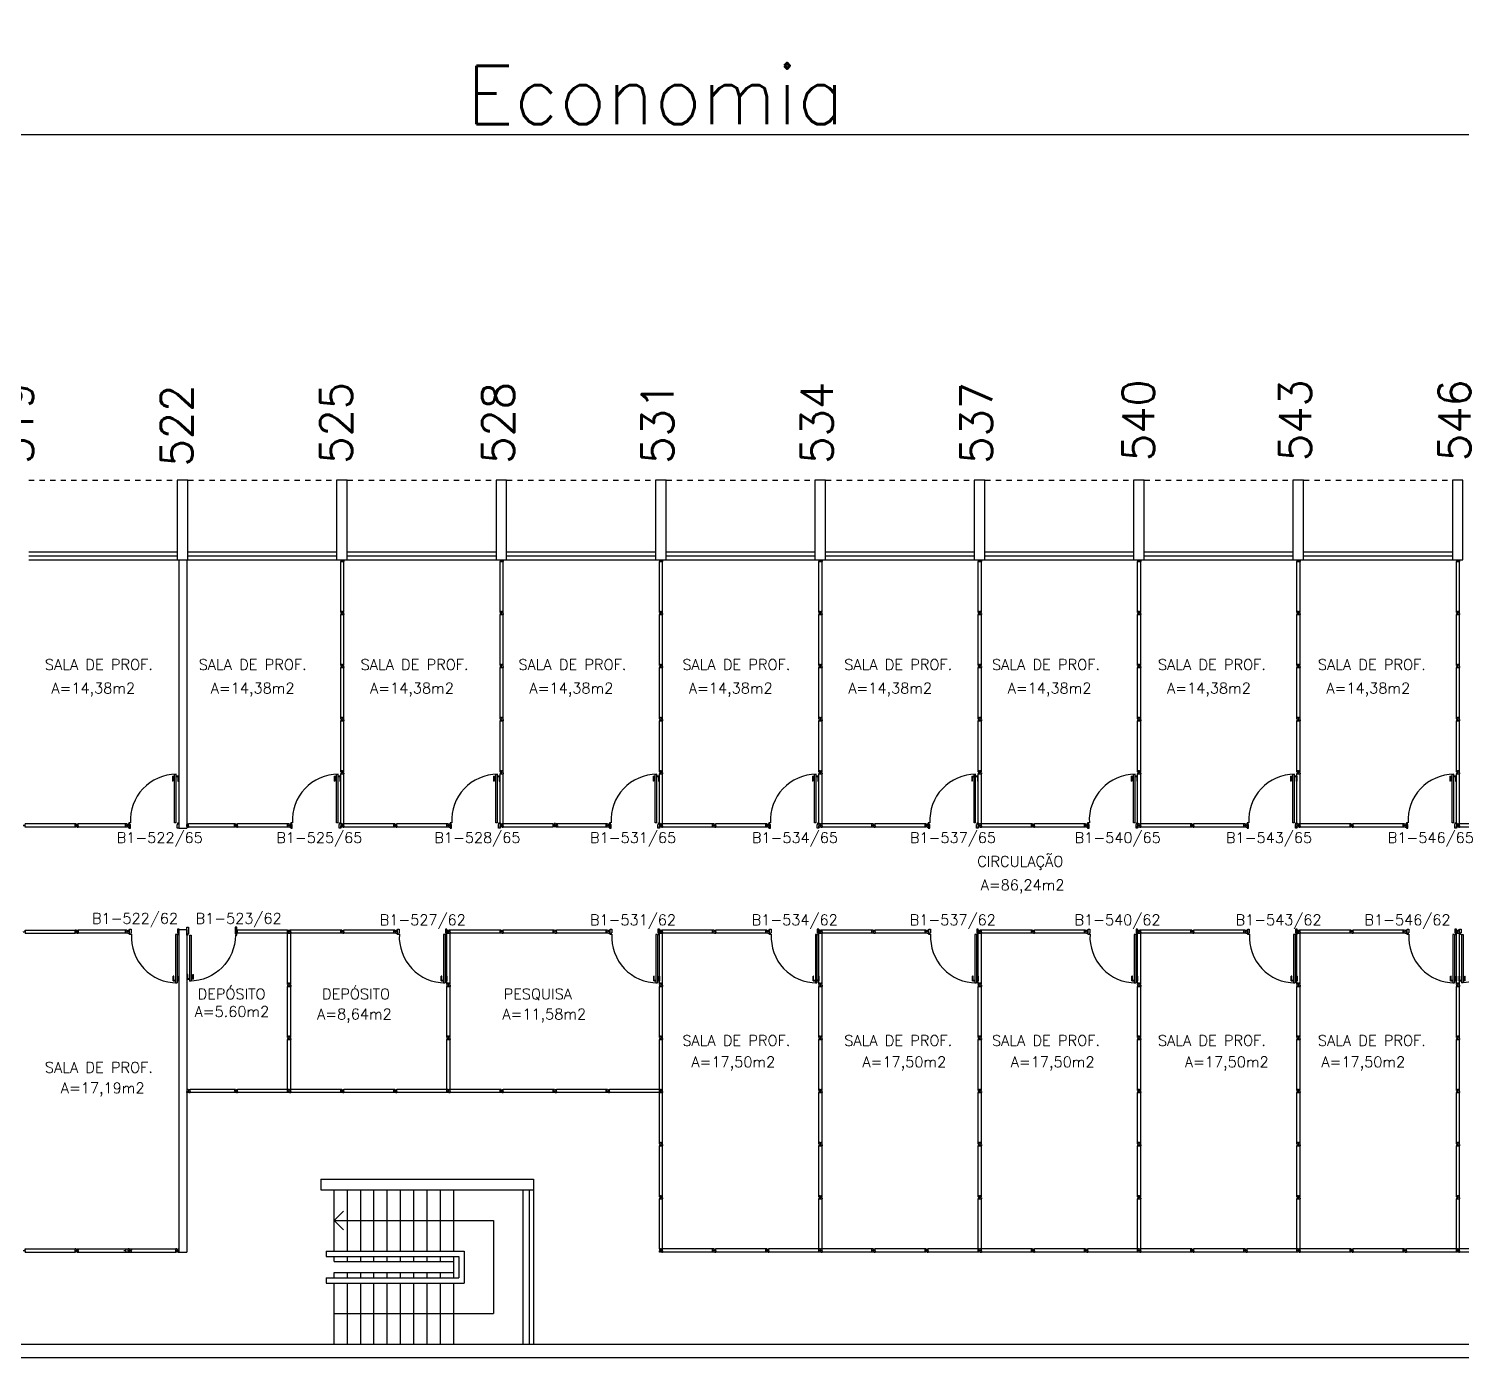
# Model space of a CAD drawing. Extents: x -16 to 243, y 482 to 579.
# Drawn here: x 51.38 to 78.35, y 552.19 to 577.2 of the extents above; entities that cross this region are included whole.
import ezdxf

# ---------------------------------------------------------------- set-up
doc = ezdxf.new("R2010")
doc.units = 0
doc.header["$LTSCALE"] = 0.02
doc.header["$MEASUREMENT"] = 0
doc.linetypes.add('HIDDEN2', pattern=[0.1875, 0.125, -0.0625])
doc.layers.get('0').update_dxf_attribs({"linetype": 'CONTINUOUS'})
for name, color, linetype in [('ALV', 2, 'CONTINUOUS'), ('AREA', 2, 'CONTINUOUS'), ('DIV', 2, 'CONTINUOUS'), ('ESC', 1, 'CONTINUOUS'), ('ESQ', 1, 'CONTINUOUS'), ('ESTR', 3, 'CONTINUOUS'), ('NOPILAR1', 2, 'CONTINUOUS'), ('PROJ', 1, 'HIDDEN2'), ('TEXTO', 2, 'CONTINUOUS'), ('TEXTO-ENDEREÇO', 2, 'CONTINUOUS'), ('USO1', 2, 'CONTINUOUS')]:
    doc.layers.add(name, color=color, linetype=linetype)
doc.styles.add('1', font='romans.shx')
doc.styles.add('NOPILAR', font='simplex.shx', dxfattribs={"height": 0.6})
doc.styles.add('UNB-100', font='simplex.shx', dxfattribs={"height": 0.2})
doc.styles.add('UNB-100-1', font='simplex.shx', dxfattribs={"height": 0.2})
doc.dimstyles.new('1-600', dxfattribs={"dimtxt": 1.1, "dimasz": 2.5, "dimexe": 2, "dimexo": 4, "dimgap": 0.2, "dimtad": 1, "dimdec": 0, "dimzin": 4, "dimdsep": 46, "dimlunit": 6, "dimtxsty": '1', "dimblk1": 'NONE', "dimblk2": 'NONE', "dimsah": 1, "dimcen": 0, "dimclrd": 2, "dimclre": 2, "dimclrt": 2, "dimadec": 0, "dimazin": 0, "dimtfac": 1, "dimtdec": 0, "dimtmove": 2, "dimatfit": 3, "dimldrblk": 'NONE', "dimfxl": 0, "dimtolj": 1, "dimtzin": 0, "dimarcsym": 0})

# ---------------------------------------------------------------- blocks, each defined once
blk = doc.blocks.new('PILAR-SLN')
blk.add_lwpolyline([(0.2, 0), (0.2, -1.5), (0, -1.5), (0, 0)], close=True)
blk = doc.blocks.new('PDV2E-SLN')
at = {"layer": 'DIV', "color": 1}
for p, q in [((0.023, 0.925), (0.063, 0.925)), ((0.023, 0.925), (0.023, 0.835)), ((0.033, 0.835), (0.023, 0.835)), ((0.033, 0.915), (0.063, 0.915)), ((0.033, 0.915), (0.033, 0.835)), ((0.138, 0.925), (0.097, 0.925)), ((0.128, 0.915), (0.097, 0.915)), ((0.128, 0.915), (0.128, 0.835)), ((0.128, 0.835), (0.137, 0.835)), ((0.138, 0.925), (0.138, 0.835))]:
    blk.add_line(p, q, dxfattribs=at)
at = {"layer": 'DIV'}
for p, q in [((0.065, 0.05), (0.065, 0.965)), ((0.095, 0.965), (0.065, 0.965)), ((0.095, 0.05), (0.095, 0.965)), ((0.049, 0.05), (0.029, 0.05)), ((0.029, 0.05), (0.029, 0.035)), ((0.029, 0.035), (0.029, -0.035)), ((0.049, 0.02), (0.049, 0.05)), ((0.049, 0.02), (0.059, 0.02)), ((0.059, -0.05), (0.059, 0.02)), ((0.065, 0.05), (0.095, 0.05)), ((0.928, -0.05), (0.928, 0.02)), ((0.938, 0.02), (0.928, 0.02)), ((0.938, 0.05), (0.958, 0.05)), ((0.938, 0.02), (0.938, 0.05)), ((0.958, 0.05), (0.958, 0.035)), ((0.958, 0.035), (0.958, -0.035)), ((0.029, -0.035), (0.029, -0.05)), ((0.029, -0.05), (0.059, -0.05)), ((0.958, -0.05), (0.928, -0.05)), ((0.958, -0.035), (0.958, -0.05))]:
    blk.add_line(p, q, dxfattribs=at)
at = {"layer": 'DIV', "color": 1}
blk.add_arc((0.063, 0.1), 0.864, 356.655, 89.8436, dxfattribs=at)
blk = doc.blocks.new('DIVMT-SLN')
for p, q in [((-0.03, 0.03), (-0.03, 0.006)), ((-0.008, 0.03), (-0.03, 0.03)), ((-0.0185, 0.006), (-0.03, 0.006)), ((-0.0185, -0.006), (-0.0185, 0.006)), ((-0.008, 0.03), (-0.008, 0.02)), ((-0.008, 0.02), (0.008, 0.02)), ((-0.0051, 0), (0.0051, 0)), ((0.0051, 0), (-0.0051, 0)), ((-0.0051, 0), (0.0051, 0)), ((0, -0.0051), (0, 0.0051)), ((0, 0.0051), (0, -0.0051)), ((0.008, 0.03), (0.008, 0.02)), ((0.008, 0.03), (0.03, 0.03)), ((0.0205, 0.006), (0.03, 0.006)), ((0.0205, -0.006), (0.0205, 0.006)), ((0.0205, 0.006), (0.0205, -0.006)), ((0.0205, 0.006), (0.03, 0.006)), ((0.97, 0.03), (0.03, 0.03)), ((0.03, 0.006), (0.03, 0.03)), ((0.03, -0.03), (0.03, 0.03)), ((0.03, -0.005), (0.03, 0.005)), ((0.97, -0.03), (0.97, 0.03)), ((0.97, 0.03), (0.97, 0.009)), ((0.97, 0.009), (0.97, 0.027)), ((0.9795, 0.006), (0.97, 0.006)), ((0.97, -0.005), (0.97, 0.005)), ((0.9795, 0.006), (0.9795, -0.006)), ((1.0051, 0), (0.9949, 0)), ((1, 0.0051), (1, -0.0051)), ((-0.0185, -0.006), (-0.03, -0.006)), ((-0.03, -0.03), (-0.03, -0.006)), ((-0.008, -0.03), (-0.03, -0.03)), ((-0.008, -0.03), (-0.008, -0.02)), ((-0.008, -0.02), (0.008, -0.02)), ((0.008, -0.03), (0.008, -0.02)), ((0.008, -0.03), (0.03, -0.03)), ((0.0205, -0.006), (0.03, -0.006)), ((0.0205, -0.006), (0.03, -0.006)), ((0.03, -0.006), (0.03, -0.03)), ((0.97, -0.03), (0.03, -0.03)), ((0.9795, -0.006), (0.97, -0.006)), ((0.97, -0.009), (0.97, -0.027))]:
    blk.add_line(p, q)
blk = doc.blocks.new('PDV2D-SLN')
at = {"layer": 'DIV'}
for p, q in [((0.03, 0.05), (0.06, 0.05)), ((0.03, 0.035), (0.03, 0.05)), ((0.03, -0.035), (0.03, 0.035)), ((0.06, 0.05), (0.06, -0.02)), ((0.941, 0.05), (0.941, -0.02)), ((0.971, 0.05), (0.941, 0.05)), ((0.971, 0.035), (0.971, 0.05)), ((0.971, -0.035), (0.971, 0.035)), ((0.03, -0.05), (0.03, -0.035)), ((0.05, -0.05), (0.03, -0.05)), ((0.05, -0.02), (0.06, -0.02)), ((0.05, -0.02), (0.05, -0.05)), ((0.079, -0.05), (0.109, -0.05)), ((0.079, -0.05), (0.079, -0.965)), ((0.109, -0.05), (0.109, -0.965)), ((0.951, -0.02), (0.941, -0.02)), ((0.951, -0.02), (0.951, -0.05)), ((0.951, -0.05), (0.971, -0.05)), ((0.971, -0.05), (0.971, -0.035)), ((0.109, -0.965), (0.079, -0.965))]:
    blk.add_line(p, q, dxfattribs=at)
at = {"layer": 'DIV', "color": 1}
for p, q in [((0.036, -0.925), (0.036, -0.835)), ((0.046, -0.835), (0.036, -0.835)), ((0.036, -0.925), (0.076, -0.925)), ((0.046, -0.915), (0.046, -0.835)), ((0.046, -0.915), (0.076, -0.915)), ((0.141, -0.915), (0.111, -0.915)), ((0.151, -0.925), (0.111, -0.925)), ((0.141, -0.915), (0.141, -0.835)), ((0.141, -0.835), (0.151, -0.835)), ((0.151, -0.925), (0.151, -0.835))]:
    blk.add_line(p, q, dxfattribs=at)
blk.add_arc((0.076, -0.1), 0.864, 270.1564, 3.345, dxfattribs=at)
blk = doc.blocks.new('MTT-SLN')
for p, q in [((-0.008, 0.03), (-0.03, 0.03)), ((-0.03, 0.03), (-0.03, 0.006)), ((-0.0185, 0.006), (-0.03, 0.006)), ((-0.0185, -0.006), (-0.0185, 0.006)), ((-0.008, 0.03), (-0.008, 0.02)), ((-0.008, 0.02), (0.008, 0.02)), ((-0.0051, 0), (0.0051, 0)), ((0, -0.0051), (0, 0.0051)), ((0.008, 0.03), (0.03, 0.03)), ((0.008, 0.03), (0.008, 0.02)), ((0.0205, -0.006), (0.0205, 0.006)), ((0.0205, 0.006), (0.03, 0.006)), ((0.03, 0.006), (0.03, 0.03)), ((-0.03, -0.03), (-0.03, -0.006)), ((-0.0185, -0.006), (-0.03, -0.006)), ((-0.008, -0.03), (-0.03, -0.03)), ((-0.008, -0.02), (0.008, -0.02)), ((-0.008, -0.03), (-0.008, -0.02)), ((0.008, -0.03), (0.008, -0.02)), ((0.008, -0.03), (0.03, -0.03)), ((0.0205, -0.006), (0.03, -0.006)), ((0.03, -0.006), (0.03, -0.03))]:
    blk.add_line(p, q)
blk = doc.blocks.new('MTINI-SLN')
for p, q in [((-0.03, 0.008), (-0.03, 0.03)), ((0.03, 0.03), (-0.03, 0.03)), ((-0.03, 0.008), (-0.02, 0.008)), ((-0.009, 0.03), (-0.027, 0.03)), ((-0.02, 0.008), (-0.02, 0)), ((-0.001, 0), (-0.02, 0)), ((-0.006, 0.02), (-0.006, 0.03)), ((-0.006, 0.023), (-0.006, 0.027)), ((-0.006, 0.02), (0.006, 0.02)), ((0.005, 0.03), (-0.005, 0.03)), ((0.005, 0), (-0.005, 0)), ((0.004, 0.02), (-0.004, 0.02)), ((0.02, 0), (-0.001, 0)), ((0, -0.005), (0, 0.005)), ((0.006, 0.02), (0.006, 0.03)), ((0.006, 0.023), (0.006, 0.027)), ((0.009, 0.03), (0.027, 0.03)), ((0.03, 0.008), (0.02, 0.008)), ((0.02, 0), (0.02, 0.008)), ((0.03, 0.008), (0.03, 0.03))]:
    blk.add_line(p, q)
blk = doc.blocks.new('DIV-SLN')
for p, q in [((-0.0051, 0), (0.0051, 0)), ((0, -0.0051), (0, 0.0051)), ((0.0205, 0.006), (0.03, 0.006)), ((0.0205, -0.006), (0.0205, 0.006)), ((0.03, 0.03), (0.97, 0.03)), ((0.03, 0.03), (0.03, -0.03)), ((0.03, 0.009), (0.03, 0.027)), ((0.03, 0.005), (0.03, -0.005)), ((0.97, 0.03), (0.97, -0.03)), ((0.9795, 0.006), (0.97, 0.006)), ((0.97, 0.005), (0.97, -0.005)), ((0.9795, -0.006), (0.9795, 0.006)), ((1.0051, 0), (0.9949, 0)), ((0.9949, 0), (1.0051, 0)), ((1, -0.0051), (1, 0.0051)), ((0.0205, -0.006), (0.03, -0.006)), ((0.03, -0.03), (0.03, -0.009)), ((0.03, -0.009), (0.03, -0.027)), ((0.03, -0.03), (0.97, -0.03)), ((0.9795, -0.006), (0.97, -0.006))]:
    blk.add_line(p, q)
blk = doc.blocks.new('DIVINI-SLN')
for p, q in [((-0.005, 0), (0.005, 0)), ((0.008, 0.02), (0, 0.02)), ((0, 0.001), (0, 0.02)), ((0, -0.005), (0, 0.005)), ((0, -0.02), (0, 0.001)), ((0.008, 0.03), (0.03, 0.03)), ((0.008, 0.03), (0.008, 0.02)), ((0.02, 0.006), (0.03, 0.006)), ((0.02, 0.006), (0.02, -0.006)), ((0.02, -0.004), (0.02, 0.004)), ((0.023, 0.006), (0.027, 0.006)), ((0.97, 0.03), (0.03, 0.03)), ((0.03, -0.03), (0.03, 0.03)), ((0.03, 0.009), (0.03, 0.027)), ((0.03, -0.005), (0.03, 0.005)), ((0.97, 0.03), (0.97, 0.009)), ((0.97, -0.03), (0.97, 0.03)), ((0.97, 0.009), (0.97, 0.027)), ((0.98, 0.006), (0.97, 0.006)), ((0.97, -0.005), (0.97, 0.005)), ((0.98, 0.006), (0.98, -0.006)), ((0.99, 0), (1.008, 0)), ((0.999, 0.006), (0.999, -0.006)), ((0, -0.02), (0.008, -0.02)), ((0.008, -0.03), (0.008, -0.02)), ((0.008, -0.03), (0.03, -0.03)), ((0.02, -0.006), (0.03, -0.006)), ((0.023, -0.006), (0.027, -0.006)), ((0.03, -0.009), (0.03, -0.027)), ((0.97, -0.03), (0.03, -0.03)), ((0.98, -0.006), (0.97, -0.006)), ((0.97, -0.009), (0.97, -0.027))]:
    blk.add_line(p, q)
blk = doc.blocks.new('*D50')
at = {"layer": 'USO1', "color": 2, "lineweight": -2}
for p, q in [((30.181, 572.697), (30.181, 577.197)), ((96.184, 572.697), (96.184, 577.197)), ((96.184, 575.197), (30.181, 575.197))]:
    blk.add_line(p, q, dxfattribs=at)
at = {"layer": 'USO1', "color": 2, "insert": (63.183, 575.947), "char_height": 1.1, "attachment_point": 5, "style": '1'}
blk.add_mtext('\\A1;Economia', dxfattribs=at)
blk = doc.blocks.new('_NONE')
at = {"color": 0, "linetype": 'ByBlock'}
blk.add_circle((0, 0), 0.25, dxfattribs=at)
blk = doc.blocks.new('PDV1E-SLN')
at = {"layer": 'DIV'}
for p, q in [((-0.94, 0.075), (-0.91, 0.075)), ((-0.94, 0.06), (-0.94, 0.075)), ((-0.94, -0.06), (-0.94, 0.06)), ((-0.91, 0.075), (-0.91, -0.045)), ((0, 0.075), (-0.03, 0.075)), ((-0.03, 0.075), (-0.03, -0.045)), ((0, 0.06), (0, 0.075)), ((0, -0.06), (0, 0.06)), ((-0.94, -0.075), (-0.94, -0.06)), ((-0.92, -0.075), (-0.94, -0.075)), ((-0.92, -0.045), (-0.92, -0.075)), ((-0.92, -0.045), (-0.91, -0.045)), ((-0.082, -0.075), (-0.082, -0.94)), ((-0.052, -0.075), (-0.082, -0.075)), ((-0.052, -0.075), (-0.052, -0.94)), ((-0.02, -0.045), (-0.03, -0.045)), ((-0.02, -0.045), (-0.02, -0.075)), ((-0.02, -0.075), (0, -0.075)), ((0, -0.075), (0, -0.06)), ((-0.082, -0.94), (-0.052, -0.94))]:
    blk.add_line(p, q, dxfattribs=at)
at = {"layer": 'DIV', "color": 1}
for p, q in [((-0.114, -0.81), (-0.124, -0.81)), ((-0.124, -0.9), (-0.124, -0.81)), ((-0.124, -0.9), (-0.082, -0.9)), ((-0.114, -0.89), (-0.114, -0.81)), ((-0.114, -0.89), (-0.082, -0.89)), ((-0.019, -0.89), (-0.052, -0.89)), ((-0.009, -0.9), (-0.052, -0.9)), ((-0.019, -0.81), (-0.009, -0.81)), ((-0.019, -0.89), (-0.019, -0.81)), ((-0.009, -0.9), (-0.009, -0.81))]:
    blk.add_line(p, q, dxfattribs=at)
blk.add_arc((-0.049, -0.075), 0.864, 179.9757, 269.8462, dxfattribs=at)

msp = doc.modelspace()

# ---------------------------------------------------------------- linework, layer by layer
at = {"layer": 'ALV'}
for p, q in [((54.212, 567.197), (54.212, 562.145)), ((54.362, 567.197), (54.362, 562.145)), ((54.212, 562.145), (54.362, 562.145)), ((54.212, 560.235), (54.212, 554.167)), ((54.362, 560.235), (54.212, 560.235)), ((54.362, 560.235), (54.362, 554.167)), ((56.885, 555.537), (60.887, 555.537)), ((56.885, 555.537), (56.885, 555.337)), ((60.887, 555.537), (60.887, 552.436)), ((56.885, 555.337), (60.887, 555.337)), ((60.687, 555.337), (60.687, 552.436)), ((60.807, 555.337), (60.807, 552.436)), ((54.212, 554.167), (54.362, 554.167)), ((0.227, 552.435), (222.187, 552.435)), ((0.227, 552.185), (222.237, 552.185))]:
    msp.add_line(p, q, dxfattribs=at)
at = {"layer": 'DIV'}
for p, q in [((52.292, 562.198), (52.282, 562.198)), ((52.282, 562.198), (52.292, 562.198)), ((52.287, 562.203), (52.287, 562.193)), ((52.307, 562.204), (52.307, 562.192)), ((52.307, 562.204), (52.317, 562.204)), ((52.307, 562.192), (52.317, 562.192)), ((53.21, 562.228), (52.317, 562.228)), ((52.317, 562.168), (52.317, 562.228)), ((52.317, 562.193), (52.317, 562.203)), ((53.21, 562.168), (52.317, 562.168)), ((53.21, 562.168), (53.21, 562.228)), ((53.21, 562.228), (53.21, 562.207)), ((53.21, 562.207), (53.21, 562.225)), ((53.22, 562.204), (53.21, 562.204)), ((53.21, 562.193), (53.21, 562.203)), ((53.22, 562.192), (53.21, 562.192)), ((53.21, 562.189), (53.21, 562.171)), ((53.22, 562.204), (53.22, 562.192)), ((53.245, 562.198), (53.235, 562.198)), ((53.24, 562.203), (53.24, 562.193)), ((54.367, 562.198), (54.357, 562.198)), ((54.357, 562.198), (54.367, 562.198)), ((54.362, 562.203), (54.362, 562.193)), ((54.382, 562.204), (54.382, 562.192)), ((54.382, 562.204), (54.392, 562.204)), ((54.382, 562.192), (54.392, 562.192)), ((55.257, 562.228), (54.392, 562.228)), ((54.392, 562.168), (54.392, 562.228)), ((54.392, 562.193), (54.392, 562.203)), ((55.257, 562.168), (54.392, 562.168)), ((55.257, 562.168), (55.257, 562.228)), ((55.257, 562.228), (55.257, 562.207)), ((55.257, 562.207), (55.257, 562.225)), ((55.266, 562.204), (55.257, 562.204)), ((55.257, 562.193), (55.257, 562.203)), ((55.266, 562.192), (55.257, 562.192)), ((55.257, 562.189), (55.257, 562.171)), ((55.266, 562.204), (55.266, 562.192)), ((55.292, 562.198), (55.282, 562.198)), ((55.287, 562.203), (55.287, 562.193)), ((52.282, 560.198), (52.292, 560.198)), ((52.292, 560.198), (52.282, 560.198)), ((52.287, 560.203), (52.287, 560.193)), ((52.307, 560.204), (52.317, 560.204)), ((52.307, 560.204), (52.307, 560.192)), ((52.307, 560.192), (52.317, 560.192)), ((52.317, 560.168), (52.317, 560.228)), ((53.21, 560.228), (52.317, 560.228)), ((52.317, 560.193), (52.317, 560.203)), ((53.21, 560.168), (52.317, 560.168)), ((53.21, 560.168), (53.21, 560.228)), ((53.21, 560.228), (53.21, 560.207)), ((53.21, 560.207), (53.21, 560.225)), ((53.22, 560.204), (53.21, 560.204)), ((53.21, 560.193), (53.21, 560.203)), ((53.22, 560.192), (53.21, 560.192)), ((53.21, 560.189), (53.21, 560.171)), ((53.22, 560.204), (53.22, 560.192)), ((53.245, 560.198), (53.235, 560.198)), ((53.24, 560.203), (53.24, 560.193)), ((54.387, 557.198), (54.397, 557.198)), ((54.397, 557.198), (54.387, 557.198)), ((54.392, 557.203), (54.392, 557.193)), ((54.412, 557.204), (54.422, 557.204)), ((54.412, 557.204), (54.412, 557.192)), ((54.412, 557.192), (54.422, 557.192)), ((54.422, 557.168), (54.422, 557.228)), ((55.257, 557.228), (54.422, 557.228)), ((54.422, 557.193), (54.422, 557.203)), ((55.257, 557.168), (54.422, 557.168))]:
    msp.add_line(p, q, dxfattribs=at)
at = {"layer": 'ESC'}
for p, q in [((57.134, 554.186), (57.134, 555.337)), ((57.384, 554.186), (57.384, 555.337)), ((57.634, 554.186), (57.634, 555.337)), ((57.884, 554.186), (57.884, 555.337)), ((58.134, 554.186), (58.134, 555.337)), ((58.384, 554.186), (58.384, 555.337)), ((58.634, 554.186), (58.634, 555.337)), ((58.884, 554.186), (58.884, 555.337)), ((59.134, 554.186), (59.134, 555.337)), ((59.384, 554.186), (59.384, 555.337)), ((57.134, 554.762), (57.311, 554.938)), ((57.134, 554.762), (60.134, 554.762)), ((57.134, 554.762), (57.311, 554.585)), ((60.134, 554.762), (60.134, 553.01)), ((56.982, 554.186), (56.982, 554.086)), ((56.982, 554.186), (59.582, 554.186)), ((59.582, 554.186), (59.582, 553.584)), ((56.982, 554.086), (59.482, 554.086)), ((57.134, 553.987), (57.134, 554.086)), ((57.134, 553.987), (57.627, 553.987)), ((57.384, 553.987), (57.384, 554.086)), ((57.627, 553.987), (58.413, 553.987)), ((57.634, 553.987), (57.634, 554.086)), ((57.884, 553.987), (57.884, 554.086)), ((58.134, 553.987), (58.134, 554.086)), ((58.348, 553.987), (58.625, 553.987)), ((58.384, 553.987), (58.384, 554.086)), ((58.625, 553.987), (59.384, 553.987)), ((58.634, 553.987), (58.634, 554.086)), ((58.884, 553.987), (58.884, 554.086)), ((59.134, 553.987), (59.134, 554.086)), ((59.384, 553.684), (59.384, 554.086)), ((59.482, 554.086), (59.482, 553.684)), ((56.982, 553.684), (56.982, 553.584)), ((56.982, 553.684), (59.482, 553.684)), ((57.134, 553.684), (57.134, 553.784)), ((57.134, 553.784), (59.384, 553.784)), ((57.384, 553.684), (57.384, 553.784)), ((57.634, 553.684), (57.634, 553.784)), ((57.884, 553.684), (57.884, 553.784)), ((58.134, 553.684), (58.134, 553.784)), ((58.384, 553.684), (58.384, 553.784)), ((58.634, 553.684), (58.634, 553.784)), ((58.884, 553.684), (58.884, 553.784)), ((59.134, 553.684), (59.134, 553.784)), ((56.982, 553.584), (59.582, 553.584)), ((57.134, 552.436), (57.134, 553.584)), ((57.384, 552.436), (57.384, 553.584)), ((57.634, 552.436), (57.634, 553.584)), ((57.884, 552.436), (57.884, 553.584)), ((58.134, 552.436), (58.134, 553.584)), ((58.384, 552.436), (58.384, 553.584)), ((58.634, 552.436), (58.634, 553.584)), ((58.884, 552.436), (58.884, 553.584)), ((59.134, 552.436), (59.134, 553.584)), ((59.384, 552.436), (59.384, 553.584)), ((57.134, 553.01), (60.134, 553.01))]:
    msp.add_line(p, q, dxfattribs=at)
at = {"layer": 'ESQ'}
for p, q in [((51.387, 567.347), (54.188, 567.347)), ((51.387, 567.272), (54.188, 567.272)), ((51.387, 567.197), (54.188, 567.197)), ((54.387, 567.347), (57.188, 567.347)), ((54.387, 567.272), (57.188, 567.272)), ((54.387, 567.197), (57.188, 567.197)), ((57.387, 567.347), (60.188, 567.347)), ((57.387, 567.272), (60.188, 567.272)), ((57.387, 567.197), (60.188, 567.197)), ((60.387, 567.347), (63.188, 567.347)), ((60.387, 567.272), (63.188, 567.272)), ((60.387, 567.197), (63.188, 567.197)), ((63.387, 567.347), (66.188, 567.347)), ((63.387, 567.272), (66.188, 567.272)), ((63.387, 567.197), (66.188, 567.197)), ((66.387, 567.347), (69.188, 567.347)), ((66.387, 567.272), (69.188, 567.272)), ((66.387, 567.197), (69.188, 567.197)), ((69.387, 567.347), (72.188, 567.347)), ((69.387, 567.272), (72.188, 567.272)), ((69.387, 567.197), (72.188, 567.197)), ((72.387, 567.347), (75.188, 567.347)), ((72.387, 567.272), (75.188, 567.272)), ((72.387, 567.197), (75.188, 567.197)), ((75.387, 567.347), (78.188, 567.347)), ((75.387, 567.272), (78.188, 567.272)), ((75.387, 567.197), (78.188, 567.197))]:
    msp.add_line(p, q, dxfattribs=at)
at = {"layer": 'PROJ'}
for p, q in [((51.387, 568.697), (54.187, 568.697)), ((54.387, 568.697), (57.187, 568.697)), ((57.387, 568.697), (60.187, 568.697)), ((60.387, 568.697), (63.187, 568.697)), ((63.387, 568.697), (66.187, 568.697)), ((66.387, 568.697), (69.187, 568.697)), ((69.387, 568.697), (72.187, 568.697)), ((72.387, 568.697), (75.187, 568.697)), ((75.387, 568.697), (78.187, 568.697))]:
    msp.add_line(p, q, dxfattribs=at)

# ---------------------------------------------------------------- block references
at = {"xscale": -1}
msp.add_blockref('PDV1E-SLN', (54.362, 560.205), dxfattribs=at)
at = {"layer": 'DIV'}
for name, p, rotation in [('DIVINI-SLN', (57.287, 567.197), 270), ('DIVINI-SLN', (60.287, 567.197), 270), ('DIVINI-SLN', (63.287, 567.197), 270), ('DIVINI-SLN', (66.287, 567.197), 270), ('DIVINI-SLN', (69.287, 567.197), 270), ('DIVINI-SLN', (72.287, 567.197), 270), ('DIVINI-SLN', (75.287, 567.197), 270), ('DIVINI-SLN', (78.287, 567.197), 270), ('DIVMT-SLN', (57.287, 566.198), 270), ('DIVMT-SLN', (60.287, 566.198), 270), ('DIVMT-SLN', (63.287, 566.198), 270), ('DIVMT-SLN', (66.287, 566.198), 270), ('DIVMT-SLN', (69.287, 566.198), 270), ('DIVMT-SLN', (72.287, 566.198), 270), ('DIVMT-SLN', (75.287, 566.198), 270), ('DIVMT-SLN', (78.287, 566.198), 270), ('DIVMT-SLN', (57.287, 565.198), 270), ('DIVMT-SLN', (60.287, 565.198), 270), ('DIVMT-SLN', (63.287, 565.198), 270), ('DIVMT-SLN', (66.287, 565.198), 270), ('DIVMT-SLN', (69.287, 565.198), 270), ('DIVMT-SLN', (72.287, 565.198), 270), ('DIVMT-SLN', (75.287, 565.198), 270), ('DIVMT-SLN', (78.287, 565.198), 270), ('DIVMT-SLN', (57.287, 564.198), 270), ('DIVMT-SLN', (60.287, 564.198), 270), ('DIVMT-SLN', (63.287, 564.198), 270), ('DIVMT-SLN', (66.287, 564.198), 270), ('DIVMT-SLN', (69.287, 564.198), 270), ('DIVMT-SLN', (72.287, 564.198), 270), ('DIVMT-SLN', (75.287, 564.198), 270), ('DIVMT-SLN', (78.287, 564.198), 270), ('PDV2D-SLN', (54.241, 562.198), 180), ('PDV2D-SLN', (57.287, 562.198), 180), ('DIVMT-SLN', (57.287, 563.198), 270), ('PDV2D-SLN', (60.287, 562.198), 180), ('DIVMT-SLN', (60.287, 563.198), 270), ('PDV2D-SLN', (63.287, 562.198), 180), ('DIVMT-SLN', (63.287, 563.198), 270), ('PDV2D-SLN', (66.287, 562.198), 180), ('DIVMT-SLN', (66.287, 563.198), 270), ('PDV2D-SLN', (69.287, 562.198), 180), ('DIVMT-SLN', (69.287, 563.198), 270), ('PDV2D-SLN', (72.287, 562.198), 180), ('DIVMT-SLN', (72.287, 563.198), 270), ('PDV2D-SLN', (75.287, 562.198), 180), ('DIVMT-SLN', (75.287, 563.198), 270), ('PDV2D-SLN', (78.287, 562.198), 180), ('DIVMT-SLN', (78.287, 563.198), 270), ('DIV-SLN', (52.287, 562.198), 180), ('MTINI-SLN', (54.362, 562.198), 270), ('DIV-SLN', (56.287, 562.198), 180), ('DIV-SLN', (58.287, 562.198), 180), ('DIV-SLN', (59.287, 562.198), 180), ('DIV-SLN', (61.287, 562.198), 180), ('DIV-SLN', (62.287, 562.198), 180), ('DIV-SLN', (64.287, 562.198), 180), ('DIV-SLN', (65.287, 562.198), 180), ('DIV-SLN', (67.287, 562.198), 180), ('DIV-SLN', (68.287, 562.198), 180), ('DIV-SLN', (70.287, 562.198), 180), ('DIV-SLN', (71.287, 562.198), 180), ('DIV-SLN', (73.287, 562.198), 180), ('DIV-SLN', (74.287, 562.198), 180), ('DIV-SLN', (76.287, 562.198), 180), ('DIV-SLN', (77.287, 562.198), 180), ('DIV-SLN', (79.287, 562.198), 180), ('DIVMT-SLN', (52.287, 560.198), 180), ('PDV2E-SLN', (54.243, 560.198), 180), ('DIV-SLN', (56.287, 560.198), 180), ('DIVMT-SLN', (56.287, 560.198), 270), ('DIV-SLN', (57.287, 560.198), 180), ('DIV-SLN', (58.287, 560.198), 180), ('DIVMT-SLN', (59.287, 560.198), 270), ('DIV-SLN', (60.287, 560.198), 180), ('DIV-SLN', (61.287, 560.198), 180), ('DIV-SLN', (62.287, 560.198), 180), ('PDV2E-SLN', (63.287, 560.198), 180), ('DIVMT-SLN', (63.287, 560.198), 270), ('DIV-SLN', (64.287, 560.198), 180), ('DIV-SLN', (65.287, 560.198), 180), ('PDV2E-SLN', (66.287, 560.198), 180), ('DIVMT-SLN', (66.287, 560.198), 270), ('DIV-SLN', (67.287, 560.198), 180), ('DIV-SLN', (68.287, 560.198), 180), ('PDV2E-SLN', (69.287, 560.198), 180), ('DIVMT-SLN', (69.287, 560.198), 270), ('DIV-SLN', (70.287, 560.198), 180), ('DIV-SLN', (71.287, 560.198), 180), ('PDV2E-SLN', (72.287, 560.198), 180), ('DIVMT-SLN', (72.287, 560.198), 270), ('DIV-SLN', (73.287, 560.198), 180), ('DIV-SLN', (74.287, 560.198), 180), ('PDV2E-SLN', (75.287, 560.198), 180), ('DIVMT-SLN', (75.287, 560.198), 270), ('DIV-SLN', (76.287, 560.198), 180), ('DIV-SLN', (77.287, 560.198), 180), ('PDV2E-SLN', (78.287, 560.198), 180), ('DIVMT-SLN', (78.287, 560.198), 270), ('DIVMT-SLN', (56.287, 559.198), 270), ('DIVMT-SLN', (59.287, 559.198), 270), ('DIVMT-SLN', (63.287, 559.198), 270), ('DIVMT-SLN', (66.287, 559.198), 270), ('DIVMT-SLN', (69.287, 559.198), 270), ('DIVMT-SLN', (72.287, 559.198), 270), ('DIVMT-SLN', (75.287, 559.198), 270), ('DIVMT-SLN', (78.287, 559.198), 270), ('DIVMT-SLN', (56.287, 558.198), 270), ('DIVMT-SLN', (59.287, 558.198), 270), ('DIVMT-SLN', (63.287, 558.198), 270), ('DIVMT-SLN', (66.287, 558.198), 270), ('DIVMT-SLN', (69.287, 558.198), 270), ('DIVMT-SLN', (72.287, 558.198), 270), ('DIVMT-SLN', (75.287, 558.198), 270), ('DIVMT-SLN', (78.287, 558.198), 270), ('DIV-SLN', (56.287, 557.198), 180), ('DIV-SLN', (57.287, 557.198), 180), ('DIV-SLN', (58.287, 557.198), 180), ('DIV-SLN', (59.287, 557.198), 180), ('DIV-SLN', (60.287, 557.198), 180), ('DIV-SLN', (61.287, 557.198), 180), ('DIV-SLN', (62.287, 557.198), 180), ('DIV-SLN', (63.287, 557.198), 180), ('DIVMT-SLN', (63.287, 557.198), 270), ('DIVMT-SLN', (66.287, 557.198), 270), ('DIVMT-SLN', (69.287, 557.198), 270), ('DIVMT-SLN', (72.287, 557.198), 270), ('DIVMT-SLN', (75.287, 557.198), 270), ('DIVMT-SLN', (78.287, 557.198), 270), ('DIVMT-SLN', (63.287, 556.198), 270), ('DIVMT-SLN', (66.287, 556.198), 270), ('DIVMT-SLN', (69.287, 556.198), 270), ('DIVMT-SLN', (72.287, 556.198), 270), ('DIVMT-SLN', (75.287, 556.198), 270), ('DIVMT-SLN', (78.287, 556.198), 270), ('DIVMT-SLN', (63.287, 555.198), 270), ('DIVMT-SLN', (66.287, 555.198), 270), ('DIVMT-SLN', (69.287, 555.198), 270), ('DIVMT-SLN', (72.287, 555.198), 270), ('DIVMT-SLN', (75.287, 555.198), 270), ('DIVMT-SLN', (78.287, 555.198), 270)]:
    msp.add_blockref(name, p, dxfattribs=dict(at, rotation=rotation))
for name, p in [('MTT-SLN', (52.287, 562.198)), ('MTT-SLN', (53.24, 562.198)), ('MTT-SLN', (55.287, 562.198)), ('MTT-SLN', (56.287, 562.198)), ('MTT-SLN', (57.287, 562.198)), ('MTT-SLN', (58.287, 562.198)), ('MTT-SLN', (59.287, 562.198)), ('MTT-SLN', (60.287, 562.198)), ('MTT-SLN', (61.307, 562.204)), ('MTT-SLN', (62.287, 562.198)), ('MTT-SLN', (63.287, 562.198)), ('MTT-SLN', (64.287, 562.198)), ('MTT-SLN', (65.287, 562.198)), ('MTT-SLN', (66.287, 562.198)), ('MTT-SLN', (67.287, 562.198)), ('MTT-SLN', (68.287, 562.198)), ('MTT-SLN', (69.287, 562.198)), ('MTT-SLN', (70.287, 562.198)), ('MTT-SLN', (71.287, 562.198)), ('MTT-SLN', (72.287, 562.198)), ('MTT-SLN', (73.287, 562.198)), ('MTT-SLN', (74.287, 562.198)), ('MTT-SLN', (75.287, 562.198)), ('MTT-SLN', (76.287, 562.198)), ('MTT-SLN', (77.287, 562.198)), ('MTT-SLN', (78.287, 562.198)), ('MTT-SLN', (52.287, 560.198)), ('MTT-SLN', (53.24, 560.198)), ('MTT-SLN', (57.287, 560.198)), ('MTT-SLN', (58.287, 560.198)), ('MTT-SLN', (60.287, 560.198)), ('MTT-SLN', (61.287, 560.198)), ('MTT-SLN', (62.287, 560.198)), ('MTT-SLN', (63.287, 560.198)), ('MTT-SLN', (64.287, 560.198)), ('MTT-SLN', (65.287, 560.198)), ('MTT-SLN', (66.287, 560.198)), ('MTT-SLN', (67.287, 560.198)), ('MTT-SLN', (68.287, 560.198)), ('MTT-SLN', (70.287, 560.198)), ('MTT-SLN', (71.287, 560.198)), ('MTT-SLN', (73.287, 560.198)), ('MTT-SLN', (74.287, 560.198)), ('MTT-SLN', (76.287, 560.198)), ('MTT-SLN', (77.287, 560.198)), ('MTT-SLN', (54.392, 557.198)), ('MTT-SLN', (55.287, 557.198)), ('MTT-SLN', (56.287, 557.198)), ('MTT-SLN', (57.287, 557.198)), ('MTT-SLN', (58.287, 557.198)), ('MTT-SLN', (59.287, 557.198)), ('MTT-SLN', (60.287, 557.198)), ('MTT-SLN', (61.287, 557.198)), ('MTT-SLN', (62.287, 557.198)), ('DIVMT-SLN', (63.287, 554.198)), ('DIVMT-SLN', (64.287, 554.198)), ('DIVMT-SLN', (65.287, 554.198)), ('DIVMT-SLN', (66.287, 554.198)), ('DIVMT-SLN', (67.287, 554.198)), ('DIVMT-SLN', (68.287, 554.198)), ('DIVMT-SLN', (69.287, 554.198)), ('DIVMT-SLN', (70.287, 554.198)), ('DIVMT-SLN', (71.287, 554.198)), ('DIVMT-SLN', (72.287, 554.198)), ('DIVMT-SLN', (73.287, 554.198)), ('DIVMT-SLN', (74.287, 554.198)), ('DIVMT-SLN', (75.287, 554.198)), ('DIVMT-SLN', (76.287, 554.198)), ('DIVMT-SLN', (77.287, 554.198)), ('DIVMT-SLN', (78.287, 554.198))]:
    msp.add_blockref(name, p, dxfattribs=at)
at = {"layer": 'DIV', "xscale": -1, "rotation": 180}
msp.add_blockref('PDV2E-SLN', (78.287, 560.198), dxfattribs=at)
at = {"layer": 'DIV', "xscale": -1}
for p in [(52.287, 554.198), (53.287, 554.198), (54.183, 554.198)]:
    msp.add_blockref('DIVMT-SLN', p, dxfattribs=at)
at = {"layer": 'ESTR', "xscale": -1}
for p in [(54.381, 568.697), (57.381, 568.697), (60.381, 568.697), (63.381, 568.697), (66.381, 568.697), (69.381, 568.697), (72.381, 568.697), (75.381, 568.697), (78.381, 568.697)]:
    msp.add_blockref('PILAR-SLN', p, dxfattribs=at)
at = {"layer": 'USO1', "rotation": 180}
msp.add_blockref('PDV2E-SLN', (59.287, 560.198), dxfattribs=at)

# ---------------------------------------------------------------- texts
at = {"layer": 'AREA', "style": 'UNB-100'}
for s, p in [('A=14,38m2', (51.811, 564.683)), ('A=14,38m2', (54.811, 564.683)), ('A=14,38m2', (57.811, 564.683)), ('A=14,38m2', (60.811, 564.683)), ('A=14,38m2', (63.811, 564.683)), ('A=14,38m2', (66.811, 564.683)), ('A=14,38m2', (69.811, 564.683)), ('A=14,38m2', (72.811, 564.683)), ('A=14,38m2', (75.811, 564.683)), ('A=86,24m2', (69.303, 560.978)), ('A=5.60m2', (54.507, 558.594)), ('A=8,64m2', (56.812, 558.547)), ('A=11,58m2', (60.3, 558.547)), ('A=17,50m2', (63.859, 557.647)), ('A=17,50m2', (67.077, 557.647)), ('A=17,50m2', (69.869, 557.647)), ('A=17,50m2', (73.147, 557.647)), ('A=17,50m2', (75.716, 557.647)), ('A=17,19m2', (51.989, 557.156))]:
    msp.add_text(s, height=0.2, dxfattribs=at).set_placement(p)
at = {"layer": 'NOPILAR1', "style": 'NOPILAR'}
for s, p in [('519', (51.471, 569.004)), ('519', (51.471, 569.004)), ('522', (54.471, 568.954)), ('522', (54.471, 568.954)), ('525', (57.471, 569.004)), ('525', (57.471, 569.004)), ('528', (60.521, 569.004)), ('528', (60.521, 569.004)), ('534', (66.521, 569.004)), ('534', (66.521, 569.004)), ('537', (69.521, 569.004)), ('537', (69.521, 569.004)), ('540', (72.571, 569.054)), ('540', (72.571, 569.054)), ('543', (75.521, 569.054)), ('543', (75.521, 569.054)), ('546', (78.521, 569.054)), ('546', (78.521, 569.054)), ('531', (63.521, 569.004)), ('531', (63.521, 569.004))]:
    msp.add_text(s, height=0.6, rotation=90, dxfattribs=at).set_placement(p)
at = {"layer": 'TEXTO', "linetype": 'Continuous', "style": 'UNB-100'}
for s, p in [('SALA DE PROF.', (51.69, 565.126)), ('SALA DE PROF.', (54.585, 565.126)), ('SALA DE PROF.', (57.632, 565.126)), ('SALA DE PROF.', (60.603, 565.126)), ('SALA DE PROF.', (63.689, 565.126)), ('SALA DE PROF.', (66.736, 565.126)), ('SALA DE PROF.', (69.517, 565.126)), ('SALA DE PROF.', (72.64, 565.126)), ('SALA DE PROF.', (75.65, 565.126)), ('CIRCULAÇÃO', (69.239, 561.421)), ('DEPÓSITO', (54.565, 558.925)), ('DEPÓSITO', (56.908, 558.925)), ('PESQUISA', (60.325, 558.925)), ('SALA DE PROF.', (63.689, 558.049)), ('SALA DE PROF.', (66.736, 558.049)), ('SALA DE PROF.', (69.517, 558.049)), ('SALA DE PROF.', (72.64, 558.049)), ('SALA DE PROF.', (75.65, 558.049)), ('SALA DE PROF.', (51.69, 557.542))]:
    msp.add_text(s, height=0.2, dxfattribs=at).set_placement(p)
at = {"layer": 'TEXTO-ENDEREÇO', "style": 'UNB-100-1'}
for s, p in [('B1-522/65', (53.042, 561.868)), ('B1-525/65', (56.045, 561.868)), ('B1-528/65', (59.02, 561.868)), ('B1-531/65', (61.952, 561.868)), ('B1-534/65', (64.997, 561.868)), ('B1-537/65', (67.972, 561.868)), ('B1-540/65', (71.073, 561.868)), ('B1-543/65', (73.921, 561.868)), ('B1-546/65', (76.966, 561.868)), ('B1-522/62', (52.576, 560.348)), ('B1-523/62', (54.526, 560.348)), ('B1-527/62', (57.992, 560.32)), ('B1-531/62', (61.949, 560.32)), ('B1-534/62', (64.993, 560.32)), ('B1-537/62', (67.968, 560.32)), ('B1-540/62', (71.069, 560.32)), ('B1-543/62', (74.1, 560.32)), ('B1-546/62', (76.527, 560.32))]:
    msp.add_text(s, height=0.2, dxfattribs=at).set_placement(p)

# ---------------------------------------------------------------- dimensions: what is measured, and where the dimension line sits
at = {"layer": 'USO1'}
dim = msp.add_aligned_dim(p1=(96.184, 568.697), p2=(30.181, 568.697), distance=-6.5, text='Economia', dimstyle='1-600', dxfattribs=at)
dim.commit()
dim.dimension.update_dxf_attribs({"geometry": '*D50', "text_midpoint": (63.183, 575.947)})

doc.saveas('drawing.dxf')
